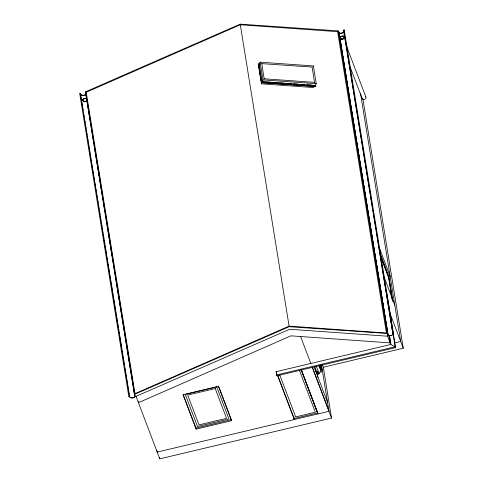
<?xml version="1.0" encoding="UTF-8"?>
<svg xmlns="http://www.w3.org/2000/svg" width="483" height="483" viewBox="0 0 483 483"><rect width="100%" height="100%" fill="white"/><g stroke="black" fill="none" stroke-linecap="round" stroke-linejoin="round"><path stroke-width="0.72" d="M85.521 101.629L86.493 100.561L86.692 99.178L86.149 98.466L85.008 98.46M86.735 99.619C86.97 102.136 83.154 102.607 82.756 100.114L83.13 99.184M340.249 37.789L340.618 36.847L341.771 36.255M82.804 100.229L83.173 99.287L84.326 98.695L86.185 98.568L86.735 99.293M86.686 99.836L86.089 101.158L84.809 101.798L82.998 100.712M259.286 64.016L260.126 62.168L313.358 65.96L316.226 83.686L315.387 85.527L315.791 86.535L261.448 82.665L258.429 64.016L259.286 64.016L262.154 81.742L261.448 82.665L262.341 81.603L264.575 81.76M261.701 63.635L312.103 67.065L314.511 82.527M260.126 62.168L262.994 79.894L262.154 81.742L315.387 85.527M314.282 86.318L313.721 87.55L261.46 83.831L262.015 82.599M264.183 78.94L261.774 63.478M313.081 66.569L313.358 65.96M317.041 371.077L317.56 371.958M340.491 38.386L342.284 39.425L343.552 38.743L344.144 36.738L343.093 35.941M82.828 99.613L84.996 98.435M340.267 37.149L341.735 36.165L343.999 36.388L343.974 38.199L342.284 39.425M343.54 38.718L341.541 39.22M317.639 372.17L317.253 372.139M240.196 24.15L85.382 91.861L134.371 394.424L135.228 396.676L289.667 329.249L386.382 336.132L388.103 335.721L387.245 333.463L338.251 30.9L240.196 24.15L289.184 326.713L134.371 394.424M83.644 98.882L84.296 98.629M341.747 36.189L340.274 37.173L340.913 38.815M387.746 334.459L338.758 31.89L388.169 335.558A2.886 1.721 -9.2 0 0 391.417 335.395A2.886 1.721 -9.2 0 0 392.818 333.463L343.528 30.115L344.276 30.085L343.697 30.224M135.192 396.567A3.007 1.787 -9.2 0 1 132.245 397.92A3.007 1.787 -9.2 0 1 129.607 396.881L129.359 396.229L128.78 396.362L79.737 93.666L80.432 93.497L80.733 94.288A2.886 1.721 -9.2 0 0 83.245 95.284A2.886 1.721 -9.2 0 0 86.071 94.01M86.197 94.004A3.007 1.787 -9.2 0 1 83.251 95.356A3.007 1.787 -9.2 0 1 80.613 94.312L80.365 93.666L79.737 93.666M85.769 92.875L135.065 396.573A2.886 1.721 -9.2 0 1 132.233 397.847A2.886 1.721 -9.2 0 1 129.722 396.851L80.432 93.497M388.749 276.578L390.137 276.252L379.481 248.208M289.184 326.713L387.245 333.463M392.516 332.678L393.271 332.648L392.685 332.787L376.197 230.94M129.426 396.06L128.78 396.362M134.642 395.468L133.314 386.521M394.466 342.948L400.697 341.469L360.493 93.183M276.125 371.699L390.759 344.476L395.215 346.77L395.541 347.627L276.976 375.78L276.125 371.699L276.976 375.78M276.65 374.923L395.215 346.77L392.939 332.696M322.288 364.514L323.314 367.225L403.263 348.237L362.824 98.46M316.715 372.973L321.292 371.886L319.166 365.365M231.345 419.685L195.935 428.095L183.142 394.43M231.508 420.705L218.455 386.334L183.039 394.744L196.098 429.109L231.508 420.705L231.285 419.304M317.736 412.911L294.129 418.513L277.888 375.75M136.067 396.422L159.782 458.85L331.549 418.061L323.314 367.225M342.447 35.996L343.606 36.05M259.54 64.281L258.429 64.016L259.914 64.118M337.617 31.679L240.292 24.754L86.216 92.283L135.011 393.645L289.088 326.11L386.412 333.035M264.249 78.789L314.578 82.37M262.994 79.894L316.226 83.686M266.061 81.868L271.259 82.237M272.744 82.345L277.948 82.714M279.434 82.816L284.632 83.191M286.117 83.293L291.321 83.668M293.549 83.825L298.005 84.139M300.233 84.302L304.695 84.616M306.922 84.779L312.121 85.147M313.606 85.249L315.091 85.358L315.791 86.535L315.556 85.099M315.526 86.439L261.581 82.605L259.323 68.677M85.648 98.405L86.511 98.731M84.084 101.629L84.803 101.774M340.926 38.833L341.535 39.195M82.768 100.138L83.01 100.736M350.175 67.113L362.196 98.731M343.528 30.115L343.824 30.9A2.886 1.721 -9.2 0 1 342.429 32.832A2.886 1.721 -9.2 0 1 339.175 32.995L338.758 31.89M346.86 46.948L365.86 96.992M338.251 30.9L339.108 33.158M379.843 252.712L388.893 276.548L392.993 301.833M380.236 254.674L388.718 277.013L392.54 300.583M380.894 257.324L388.549 277.477L392.081 299.309M383.647 275.811L394.828 305.256M389.509 312.024L403.263 348.237M392.685 332.787L392.933 333.439A3.007 1.787 -9.2 0 1 391.459 335.456A3.007 1.787 -9.2 0 1 388.06 335.613L339.072 33.049A3.007 1.787 -9.2 0 0 342.471 32.892A3.007 1.787 -9.2 0 0 343.944 30.876M387.215 335.148L390.85 344.729M320.422 365.063L322.288 369.972L321.551 370.147L319.686 365.239M318.883 365.54L321.292 371.886M319.13 373.522L316.492 366.555M314.717 366.525L317.126 372.87L317.85 377.338M314.192 367.171L327.51 402.224M312.368 367.225L328.881 410.689M300.577 336.524L310.871 363.627M312.199 367.128L331.549 418.061M301.229 369.447L317.47 412.21M301.295 369.857L317.905 413.925L301.126 369.761M299.418 370.352L315.327 412.228L295.668 416.895L279.76 375.019M277.52 375.363L294.298 419.528L293.797 416.443M218.558 386.02L231.079 418.984M85.382 91.861L85.811 92.984M344.222 29.946L393.271 332.648M386.786 293.567L395.541 347.627M390.536 317.886L390.777 319.366M343.818 30.966L370.177 193.774M370.419 195.259L372.586 208.638M372.828 210.129L373.069 211.614M373.305 213.1L375.472 226.479M375.714 227.97L375.955 229.455M389.727 336.965L390.856 343.944M389.328 335.637L390.759 344.476M388.918 335.22L390.155 342.9L290.929 335.836L138.44 402.677L138.216 401.276M339.175 32.995L388.169 335.558M337.52 31.075L386.509 333.638M321.455 364.846L328.977 411.293L157.21 452.082L156.987 450.687M258.731 65.012L259.087 67.215M258.719 66.908L261.46 83.831M195.597 426.024L196.098 429.109M159.541 457.365L159.782 458.85M98.109 168.35L98.351 169.835M98.592 171.32L98.834 172.811M99.075 174.297L99.311 175.782M99.552 177.267L99.794 178.758M100.035 180.244L100.277 181.729M100.518 183.214L100.76 184.705M101.001 186.19L101.237 187.676M101.478 189.161L101.72 190.652M101.961 192.137L102.203 193.623M102.444 195.114L102.686 196.599M102.927 198.084L103.163 199.57M103.404 201.061L103.646 202.546M103.887 204.031L104.129 205.516M104.37 207.008L104.612 208.493M104.847 209.978L105.089 211.463M105.33 212.955L105.572 214.44M105.813 215.925L106.055 217.41M106.296 218.902L106.538 220.387M106.773 221.872L107.015 223.357M107.256 224.849L107.498 226.334M108.222 230.796L108.464 232.281M108.699 233.766L108.941 235.257M109.182 236.742L109.424 238.228M109.665 239.713L109.907 241.204M110.148 242.689L110.39 244.175M111.108 248.636L111.35 250.122M111.591 251.607L111.833 253.098M112.074 254.583L112.316 256.068M112.551 257.554L112.793 259.045M114.477 269.454L114.719 270.939M114.96 272.424L115.202 273.909M115.443 275.401L115.685 276.886M117.369 287.294L117.611 288.78M117.852 290.265L118.093 291.75M118.329 293.241L118.57 294.727M120.255 305.135L120.496 306.62M120.738 308.106L120.979 309.597M123.63 325.947L123.871 327.438M126.516 343.793L126.757 345.279M134.703 394.339L134.944 395.831M85.889 93.617L88.178 107.745M88.419 109.23L91.064 125.586M91.305 127.071L91.547 128.563M91.788 130.048L93.956 143.427M94.197 144.912L94.439 146.403M94.674 147.889L96.365 158.297M96.6 159.782L96.842 161.268M97.083 162.759L97.325 164.244M97.566 165.729L99.25 176.138M99.492 177.623L99.733 179.108M99.975 180.6L100.216 182.085M100.452 183.57L100.693 185.055M100.935 186.547L102.142 193.979M102.378 195.464L102.619 196.955M102.861 198.441L103.102 199.926M103.344 201.411L103.585 202.902M103.827 204.387L104.545 208.849M104.787 210.334L105.028 211.82M105.27 213.305L105.511 214.796M105.753 216.281L105.994 217.767M106.23 219.252L106.471 220.743M106.713 222.228L106.954 223.714M107.196 225.199L107.437 226.69M107.679 228.175L107.92 229.66M108.156 231.152L108.397 232.637M108.639 234.122L108.88 235.607M109.122 237.099L109.363 238.584M109.605 240.069L109.84 241.554M110.082 243.046L110.323 244.531M110.565 246.016L110.806 247.501M111.048 248.993L111.289 250.478M111.531 251.963L111.766 253.448M112.008 254.939L112.249 256.425M112.491 257.91L112.732 259.395M112.974 260.886L113.215 262.372M113.457 263.857L113.692 265.348M113.934 266.833L114.175 268.319M114.417 269.804L114.658 271.295M114.9 272.78L115.141 274.266M115.383 275.751L115.618 277.242M115.86 278.727L116.101 280.212M116.343 281.698L126.818 346.377M127.059 347.863L129.704 364.218M129.945 365.703L132.113 379.083M132.354 380.574L132.596 382.059M132.837 383.544L133.073 385.036M80.365 93.666L80.607 95.151M80.848 96.636L83.016 110.015M83.861 115.22L84.102 116.711M84.338 118.196L84.579 119.681M84.821 121.167L85.062 122.658M85.304 124.143L85.545 125.628M85.787 127.114L86.028 128.605M86.264 130.09L86.505 131.575M86.747 133.06L86.988 134.552M87.23 136.037L87.471 137.522M87.713 139.007L87.954 140.499M88.19 141.984L88.431 143.469M88.673 144.96L88.914 146.446M89.156 147.931L89.397 149.416M89.639 150.907L89.88 152.393M90.116 153.878L90.357 155.363M90.599 156.854L90.84 158.339M91.082 159.825L91.323 161.31M91.565 162.801L91.806 164.286M92.042 165.772L92.283 167.257M92.525 168.748L92.766 170.233M93.008 171.719L93.249 173.204M93.491 174.695L93.732 176.18M93.968 177.666L94.209 179.157M94.451 180.642L94.692 182.127M94.934 183.612L95.175 185.104M95.417 186.589L95.658 188.074M95.894 189.559L96.135 191.051M96.377 192.536L96.618 194.021M96.86 195.506L97.101 196.998M97.343 198.483L97.584 199.968M97.82 201.453L98.061 202.945M98.303 204.43L98.544 205.915M98.786 207.4L99.027 208.891M99.269 210.377L99.51 211.862M99.746 213.353L99.987 214.838M100.229 216.324L100.47 217.809M100.712 219.3L100.953 220.785M101.195 222.271L101.436 223.756M101.672 225.247L101.913 226.732M102.154 228.218L102.396 229.703M102.638 231.194L102.879 232.679M103.121 234.164L103.362 235.65M103.597 237.141L103.839 238.626M104.08 240.111L104.322 241.597M104.563 243.088L104.805 244.573M105.046 246.058L105.288 247.55M105.523 249.035L106.248 253.497M106.489 254.982L106.731 256.467M106.972 257.952L107.214 259.443M107.449 260.929L107.691 262.414M107.932 263.899L108.174 265.39M108.415 266.876L109.14 271.337M109.375 272.823L109.617 274.308M109.858 275.793L110.1 277.284M110.341 278.769L110.583 280.255M110.824 281.746L111.066 283.231M111.301 284.716L112.509 292.149M112.75 293.64L112.986 295.125M113.227 296.61L113.469 298.096M113.71 299.587L115.395 309.989M115.636 311.481L115.878 312.966M116.119 314.451L116.361 315.942M116.602 317.428L118.287 327.836M118.528 329.321L118.764 330.807M119.005 332.292L119.247 333.783M119.488 335.268L121.656 348.648M122.018 350.881L122.259 352.367M122.501 353.852L122.736 355.337M122.978 356.828L123.219 358.314M123.461 359.799L123.702 361.29M123.944 362.775L124.185 364.26M124.904 368.722L125.145 370.207M125.387 371.693L125.628 373.184M125.87 374.669L126.111 376.154M126.353 377.64L126.588 379.131M126.83 380.616L127.071 382.101M127.313 383.587L127.554 385.078M127.796 386.563L128.037 388.048M128.279 389.533L128.514 391.025M128.756 392.51L128.997 393.995M318.478 373.287A0.634 0.507 -20.8 0 1 319.172 373.782A0.634 0.507 -20.8 0 1 318.321 374.301A0.634 0.507 -20.8 0 1 318.068 373.54M365.239 96.395A2.035 1.618 -20.8 0 1 364.792 99.299A2.035 1.618 -20.8 0 1 362.063 97.898M316.075 371.276L316.365 372.502L316.087 371.276M216.758 386.931L185.279 394.406L197.462 426.483L228.942 419.009L216.758 386.931M215.225 388.543L187.682 395.082L198.996 424.871L226.539 418.332L215.225 388.543"/></g></svg>
